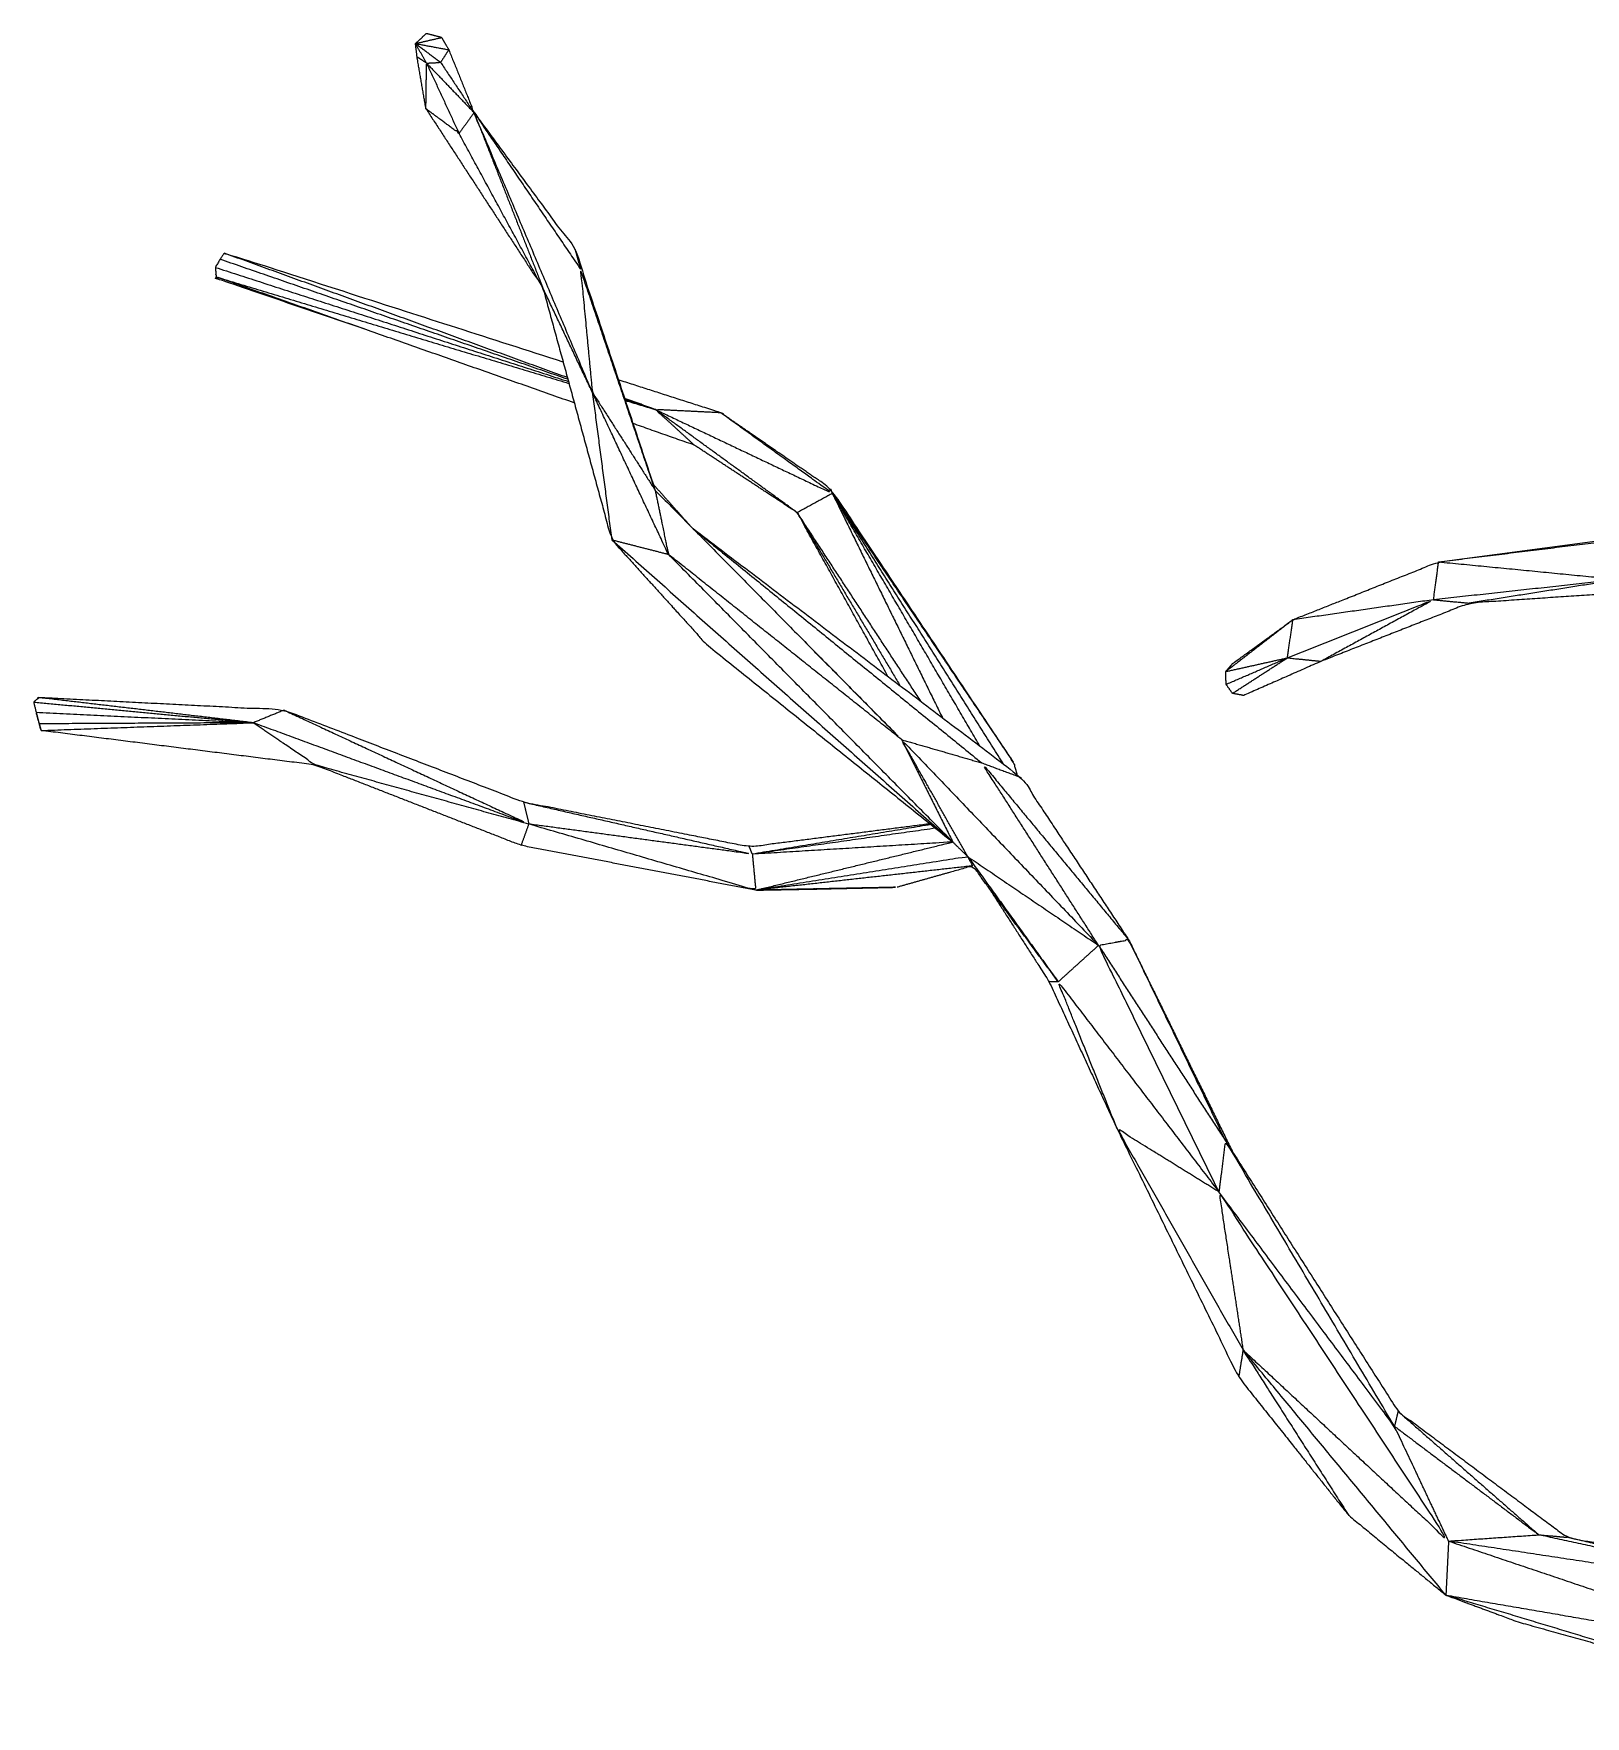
# Model space of a CAD drawing. Header units: centimetres. Extents: x 7653 to 15270, y 5751 to 14937.
# Drawn here: x 7653.2 to 8052.9, y 6955.5 to 7389 of the extents above; entities that cross this region are included whole.
import ezdxf

# ---------------------------------------------------------------- set-up
doc = ezdxf.new("R2010")
doc.units = ezdxf.units.CM
doc.layers.add('Make2D$Visible$Curves$Layer0', color=7, linetype='Continuous', true_color=0x000000)

msp = doc.modelspace()

# ---------------------------------------------------------------- linework, layer by layer
at = {"layer": 'Make2D$Visible$Curves$Layer0'}
for points, knots in [([(7758.29, 7387.98), (7756.32, 7388.49), (7754.35, 7388.99), (7752.96, 7387.71), (7751.57, 7386.43)], [3, 3, 3, 4, 4, 5, 5, 5]), ([(7758.29, 7387.98), (7759.21, 7386.4), (7760.14, 7384.82), (7763.4, 7376.72), (7766.66, 7368.62), (7779.67, 7350.99), (7792.67, 7333.36), (7803, 7302.34), (7813.32, 7271.32)], [0, 0, 0, 1, 1, 2, 2, 3, 3, 4, 4, 4]), ([(7754.25, 7369.64), (7753.11, 7376.32), (7751.97, 7383), (7751.77, 7384.71), (7751.57, 7386.43)], [1, 1, 1, 2, 2, 3, 3, 3]), ([(7754.25, 7369.64), (7754.34, 7375.5), (7754.42, 7381.37), (7758.6, 7372.32), (7762.79, 7363.27)], [0, 0, 0, 1, 1, 2, 2, 2]), ([(7754.42, 7381.37), (7756.23, 7381.47), (7758.04, 7381.57), (7762.35, 7375.09), (7766.66, 7368.62)], [0, 0, 0, 1, 1, 2, 2, 2]), ([(7754.25, 7369.64), (7769.33, 7346.52), (7784.4, 7323.4), (7793.26, 7291), (7802.11, 7258.59), (7814.3, 7245.13), (7826.49, 7231.67), (7858.23, 7206.19), (7889.98, 7180.71)], [0, 0, 0, 1, 1, 2, 2, 3, 3, 4, 4, 4]), ([(7784.4, 7323.4), (7773.59, 7343.34), (7762.79, 7363.27), (7758.52, 7366.45), (7754.25, 7369.64)], [0, 0, 0, 1, 1, 2, 2, 2]), ([(7797.12, 7296.59), (7781.89, 7332.61), (7766.66, 7368.62), (7780.38, 7348.45), (7794.09, 7328.27)], [0, 0, 0, 1, 1, 2, 2, 2]), ([(7789.61, 7304.35), (7745.96, 7318.39), (7702.3, 7332.42), (7701.76, 7331.63), (7701.22, 7330.84), (7700.61, 7329.79), (7700, 7328.75), (7700.11, 7327.52), (7700.22, 7326.3)], [3.317395, 3.317395, 3.317395, 4, 4, 5, 5, 6, 6, 7, 7, 7]), ([(7739.07, 7312.63), (7719.82, 7319.2), (7700.56, 7325.77), (7700.39, 7326.03), (7700.22, 7326.3)], [-0.303185, -0.303185, -0.303185, 0, 0, 1, 1, 1]), ([(7813.32, 7271.32), (7805.22, 7283.96), (7797.12, 7296.59), (7795.61, 7312.43), (7794.09, 7328.27), (7803.7, 7299.8), (7813.32, 7271.32)], [0, 0, 0, 1, 1, 2, 2, 3, 3, 3]), ([(7813.32, 7271.32), (7815.01, 7263.09), (7816.7, 7254.85), (7806.91, 7275.72), (7797.12, 7296.59)], [0, 0, 0, 1, 1, 2, 2, 2]), ([(7906.57, 7198.15), (7906.09, 7199.72), (7905.62, 7201.3), (7882.09, 7236.51), (7858.56, 7271.73), (7844.38, 7281.51), (7830.2, 7291.3), (7817.03, 7295.53), (7803.86, 7299.77)], [0.6344, 0.6344, 0.6344, 1, 1, 2, 2, 3, 3, 3.206001, 3.206001, 3.206001]), ([(7805.62, 7294.48), (7809.52, 7293.3), (7813.42, 7292.12), (7809.43, 7293.57), (7805.44, 7295.01)], [0.931051, 0.931051, 0.931051, 1, 1, 1.0718577, 1.0718577, 1.0718577]), ([(7805.55, 7294.66), (7809.49, 7293.39), (7813.42, 7292.12), (7809.45, 7293.49), (7805.49, 7294.86)], [-0.069348, -0.069348, -0.069348, 0, 0, 0.0706965, 0.0706965, 0.0706965]), ([(7813.42, 7292.12), (7836.19, 7281.32), (7858.96, 7270.52), (7844.58, 7280.91), (7830.2, 7291.3)], [0, 0, 0, 1, 1, 2, 2, 2]), ([(7849.9, 7265.58), (7849.9, 7265.58), (7849.9, 7265.58), (7831.66, 7278.85), (7813.42, 7292.12)], [0.999922, 0.999922, 0.999922, 1, 1, 2, 2, 2]), ([(7830.2, 7291.3), (7821.81, 7291.71), (7813.42, 7292.12), (7818.42, 7287.54), (7823.43, 7282.95), (7823.43, 7282.95), (7823.43, 7282.95)], [-1, -1, -1, 0, 0, 1, 1, 1.000085, 1.000085, 1.000085]), ([(7873.28, 7223.39), (7861.59, 7244.48), (7849.9, 7265.58), (7836.66, 7274.27), (7823.43, 7282.95), (7815.51, 7285.74), (7807.6, 7288.52)], [1.47936, 1.47936, 1.47936, 2, 2, 3, 3, 3.128482, 3.128482, 3.128482]), ([(7813.32, 7271.32), (7845.06, 7239.21), (7876.8, 7207.09), (7864.37, 7219.65), (7851.95, 7232.21)], [0, 0, 0, 1, 1, 1.460485, 1.460485, 1.460485]), ([(7823.08, 7261.45), (7865.35, 7229.4), (7907.63, 7197.34), (7921.45, 7176.44), (7935.27, 7155.54), (7948.69, 7128.15), (7962.12, 7100.76)], [0.002877, 0.002877, 0.002877, 1, 1, 2, 2, 2.780305, 2.780305, 2.780305]), ([(8223.23, 7210.67), (8198.85, 7227.78), (8174.46, 7244.89), (8145.71, 7247.08), (8116.96, 7249.26), (8092.62, 7247.29), (8068.28, 7245.32), (8045.65, 7243.79), (8023.03, 7242.26), (8003.94, 7234.77), (7984.86, 7227.28), (7974.9, 7222.88), (7964.94, 7218.48), (7963.48, 7218.74), (7962.02, 7219.01), (7961.2, 7220.17), (7960.37, 7221.34), (7960.35, 7222.99), (7960.32, 7224.64), (7961.18, 7225.66), (7962.04, 7226.68), (7969.82, 7232.33), (7977.59, 7237.98), (7996.36, 7245.44), (8015.13, 7252.9), (8040.12, 7256.22), (8065.11, 7259.55)], [-1, -1, -1, 0, 0, 1, 1, 2, 2, 3, 3, 4, 4, 5, 5, 6, 6, 7, 7, 8, 8, 9, 9, 10, 10, 11, 11, 12, 12, 12]), ([(8068.28, 7245.32), (8065.04, 7246.84), (8061.8, 7248.36), (8042.41, 7245.31), (8023.03, 7242.26)], [0, 0, 0, 1, 1, 2, 2, 2]), ([(7976.18, 7228.17), (7995, 7235.65), (8013.82, 7243.13), (7999.34, 7235.21), (7984.86, 7227.28)], [0, 0, 0, 1, 1, 2, 2, 2]), ([(7960.37, 7221.34), (7968.28, 7224.75), (7976.18, 7228.17), (7980.52, 7227.73), (7984.86, 7227.28)], [0, 0, 0, 1, 1, 2, 2, 2]), ([(7884.14, 7185.4), (7860.87, 7182.43), (7837.6, 7179.45), (7808.5, 7185.22), (7779.4, 7190.99), (7748.56, 7202.84), (7717.72, 7214.7), (7686.15, 7216.31), (7654.57, 7217.92), (7653.89, 7217.35), (7653.2, 7216.78), (7653.52, 7215.47), (7653.84, 7214.15)], [0.116028, 0.116028, 0.116028, 1, 1, 2, 2, 3, 3, 4, 4, 5, 5, 6, 6, 6]), ([(7653.2, 7216.78), (7681.49, 7214.11), (7709.77, 7211.45), (7682.2, 7211.31), (7654.63, 7211.17)], [3, 3, 3, 4, 4, 5, 5, 5]), ([(7654.63, 7211.17), (7654.24, 7212.66), (7653.84, 7214.15), (7654.49, 7211.8), (7655.13, 7209.45), (7654.88, 7210.31), (7654.63, 7211.17)], [0, 0, 0, 1, 1, 2, 2, 3, 3, 3]), ([(7717.72, 7214.7), (7749.25, 7200.02), (7780.78, 7185.34), (7745.28, 7198.4), (7709.77, 7211.45)], [0, 0, 0, 1, 1, 2, 2, 2]), ([(7839.21, 7168.32), (7809.01, 7174.07), (7778.8, 7179.83), (7752.27, 7190.2), (7725.73, 7200.56), (7690.43, 7205.01), (7655.13, 7209.45)], [0, 0, 0, 1, 1, 2, 2, 3, 3, 3]), ([(7780.78, 7185.34), (7753.25, 7192.95), (7725.73, 7200.56), (7717.75, 7206), (7709.77, 7211.45)], [0, 0, 0, 1, 1, 2, 2, 2]), ([(7893.87, 7176.94), (7885.33, 7192.01), (7876.8, 7207.09), (7902.16, 7180.59), (7927.52, 7154.1)], [0, 0, 0, 1, 1, 2, 2, 2]), ([(7927.52, 7154.1), (7912.48, 7177.61), (7897.44, 7201.11), (7916.35, 7178.33), (7935.27, 7155.54)], [0, 0, 0, 1, 1, 2, 2, 2]), ([(7779.4, 7190.99), (7808.87, 7184.29), (7838.34, 7177.59), (7809.56, 7181.47), (7780.78, 7185.34)], [0, 0, 0, 1, 1, 2, 2, 2]), ([(7838.34, 7177.59), (7838.78, 7172.95), (7839.21, 7168.32), (7809.99, 7176.83), (7780.78, 7185.34)], [0, 0, 0, 1, 1, 2, 2, 2]), ([(7839.21, 7168.32), (7864.59, 7174.51), (7889.98, 7180.71), (7864.16, 7179.15), (7838.34, 7177.59)], [0, 0, 0, 1, 1, 2, 2, 2]), ([(7895.1, 7174.57), (7894.49, 7175.75), (7893.87, 7176.94), (7866.54, 7172.63), (7839.21, 7168.32)], [0, 0, 0, 1, 1, 2, 2, 2]), ([(7917.13, 7144.71), (7906.12, 7159.64), (7895.1, 7174.57), (7885.36, 7171.82), (7875.62, 7169.07)], [0, 0, 0, 1, 1, 2, 2, 2]), ([(7854.42, 7168.63), (7846.81, 7168.47), (7839.21, 7168.32), (7846.88, 7168.46), (7854.55, 7168.61), (7865.09, 7168.84), (7875.62, 7169.07), (7865.18, 7168.85), (7854.73, 7168.64)], [-1.417631, -1.417631, -1.417631, -1, -1, 0, 0, 1, 1, 1.573655, 1.573655, 1.573655]), ([(7854.46, 7168.63), (7854.5, 7168.62), (7854.55, 7168.61), (7854.5, 7168.62), (7854.46, 7168.63)], [0.998810448, 0.998810448, 0.998810448, 1, 1, 1.001266186, 1.001266186, 1.001266186]), ([(7899.08, 7169.18), (7906.93, 7156.97), (7914.78, 7144.75), (7923.55, 7125.79), (7932.32, 7106.83), (7947.97, 7074.83), (7963.62, 7042.83), (7977.8, 7025.03), (7991.98, 7007.23), (8004.48, 6996.98), (8016.99, 6986.72), (8026.22, 6983.29), (8035.45, 6979.86), (8064.43, 6971.77), (8093.42, 6963.67), (8111.18, 6959.58), (8128.94, 6955.48)], [0.187458, 0.187458, 0.187458, 1, 1, 2, 2, 3, 3, 4, 4, 5, 5, 6, 6, 7, 7, 8, 8, 8]), ([(7958.53, 7090.58), (7943.02, 7122.34), (7927.52, 7154.1), (7931.39, 7154.82), (7935.27, 7155.54), (7947.73, 7129.66), (7960.2, 7103.78)], [0, 0, 0, 1, 1, 2, 2, 3, 3, 3]), ([(7932.32, 7106.83), (7924.72, 7125.77), (7917.13, 7144.71), (7937.83, 7117.65), (7958.53, 7090.58)], [0, 0, 0, 1, 1, 2, 2, 2]), ([(7958.53, 7090.58), (7945.42, 7098.7), (7932.32, 7106.83), (7948.53, 7078.35), (7964.75, 7049.87)], [0, 0, 0, 1, 1, 2, 2, 2]), ([(8003.75, 7030.21), (7981.97, 7066.99), (7960.2, 7103.78), (7959.36, 7097.18), (7958.53, 7090.58)], [0, 0, 0, 1, 1, 2, 2, 2]), ([(7960.2, 7103.78), (7982.44, 7068.92), (8004.68, 7034.07), (8026.46, 7017.83), (8048.25, 7001.6), (8094.26, 6993.58), (8140.26, 6985.56)], [-1, -1, -1, 0, 0, 1, 1, 2, 2, 2]), ([(7964.75, 7049.87), (7961.64, 7070.23), (7958.53, 7090.58), (7988.11, 7045.61), (8017.69, 7000.63), (7991.22, 7025.25), (7964.75, 7049.87)], [0, 0, 0, 1, 1, 2, 2, 3, 3, 3]), ([(8017.69, 7000.63), (8010.72, 7015.42), (8003.75, 7030.21), (7981.14, 7060.39), (7958.53, 7090.58)], [0, 0, 0, 1, 1, 2, 2, 2]), ([(8016.99, 6986.72), (7990.87, 7018.3), (7964.75, 7049.87), (7978.36, 7028.55), (7991.98, 7007.23)], [0, 0, 0, 1, 1, 2, 2, 2]), ([(8017.69, 7000.63), (8029.31, 7001.44), (8040.93, 7002.25), (8044.59, 7001.93), (8048.25, 7001.6)], [0, 0, 0, 1, 1, 2, 2, 2])]:
    msp.add_open_spline(points, degree=2, knots=knots, dxfattribs=at)
for points in [[(7751.57, 7386.43), (7754.93, 7387.2), (7758.29, 7387.98)], [(7751.57, 7386.43), (7755.85, 7385.62), (7760.14, 7384.82)], [(7751.57, 7386.43), (7754.8, 7384), (7758.04, 7381.57)], [(7754.42, 7381.37), (7752.99, 7383.9), (7751.57, 7386.43)], [(7754.42, 7381.37), (7753.19, 7382.18), (7751.97, 7383)], [(7760.14, 7384.82), (7759.09, 7383.19), (7758.04, 7381.57)], [(7754.42, 7381.37), (7760.54, 7374.99), (7766.66, 7368.62)], [(7766.66, 7368.62), (7764.72, 7365.94), (7762.79, 7363.27)], [(7766.66, 7368.62), (7775.53, 7346.01), (7784.4, 7323.4)], [(7790.82, 7299.92), (7746.02, 7315.38), (7701.22, 7330.84)], [(7790.7, 7300.36), (7746.5, 7316.39), (7702.3, 7332.42)], [(7792.67, 7333.36), (7793.38, 7330.82), (7794.09, 7328.27)], [(7700, 7328.75), (7745.48, 7314.06), (7790.97, 7299.37)], [(7700.22, 7326.3), (7745.67, 7312.58), (7791.11, 7298.85)], [(7704.12, 7324.96), (7702.44, 7325.54), (7700.75, 7326.11)], [(7792.48, 7293.84), (7746.62, 7309.98), (7700.75, 7326.11)], [(7797.12, 7296.59), (7790.76, 7310), (7784.4, 7323.4)], [(7797.12, 7296.59), (7799.62, 7277.59), (7802.11, 7258.59)], [(7812.79, 7272.9), (7817.53, 7267.58), (7822.27, 7262.27)], [(7858.96, 7270.52), (7854.43, 7268.05), (7849.9, 7265.58)], [(7858.96, 7270.52), (7858.76, 7271.12), (7858.56, 7271.73)], [(7896.95, 7205.44), (7877.96, 7237.98), (7858.96, 7270.52)], [(7903.07, 7200.8), (7881.02, 7235.66), (7858.96, 7270.52)], [(7858.96, 7270.52), (7873.12, 7241.64), (7887.29, 7212.77)], [(7905.62, 7201.3), (7882.29, 7235.91), (7858.96, 7270.52)], [(7881.78, 7216.94), (7865.84, 7241.26), (7849.9, 7265.58)], [(7849.9, 7265.58), (7863.14, 7243.31), (7876.37, 7221.04)], [(7823.14, 7261.38), (7860.29, 7231.25), (7897.44, 7201.11)], [(7802.11, 7258.59), (7846.05, 7219.65), (7889.98, 7180.71)], [(7802.11, 7258.59), (7809.41, 7256.72), (7816.7, 7254.85)], [(8015.13, 7252.9), (8038.83, 7255.82), (8062.52, 7258.74)], [(7876.8, 7207.09), (7846.75, 7230.97), (7816.7, 7254.85)], [(7889.98, 7180.71), (7853.34, 7217.78), (7816.7, 7254.85)], [(8013.82, 7243.13), (8014.47, 7248.02), (8015.13, 7252.9)], [(8015.13, 7252.9), (8038.46, 7250.63), (8061.8, 7248.36)], [(8061.8, 7248.36), (8037.81, 7245.75), (8013.82, 7243.13)], [(8013.82, 7243.13), (7995.7, 7240.56), (7977.59, 7237.98)], [(8013.82, 7243.13), (8018.42, 7242.69), (8023.03, 7242.26)], [(7977.59, 7237.98), (7968.96, 7231.31), (7960.32, 7224.64)], [(7976.18, 7228.17), (7976.89, 7233.07), (7977.59, 7237.98)], [(7960.32, 7224.64), (7968.25, 7226.4), (7976.18, 7228.17)], [(7962.02, 7219.01), (7969.1, 7223.59), (7976.18, 7228.17)], [(7709.77, 7211.45), (7682.17, 7214.69), (7654.57, 7217.92)], [(7653.84, 7214.15), (7681.8, 7212.8), (7709.77, 7211.45)], [(7717.72, 7214.7), (7713.74, 7213.07), (7709.77, 7211.45)], [(7655.13, 7209.45), (7682.45, 7210.45), (7709.77, 7211.45)], [(7876.8, 7207.09), (7887.12, 7204.1), (7897.44, 7201.11)], [(7876.8, 7207.09), (7883.39, 7193.9), (7889.98, 7180.71)], [(7897.44, 7201.11), (7902.53, 7199.23), (7907.63, 7197.34)], [(7779.4, 7190.99), (7780.09, 7188.17), (7780.78, 7185.34)], [(7778.8, 7179.83), (7779.79, 7182.59), (7780.78, 7185.34)], [(7884.37, 7185.21), (7861.36, 7181.4), (7838.34, 7177.59)], [(7885.55, 7184.27), (7861.95, 7180.93), (7838.34, 7177.59)], [(7838.34, 7177.59), (7837.97, 7178.52), (7837.6, 7179.45)], [(7889.98, 7180.71), (7891.93, 7178.82), (7893.87, 7176.94)], [(7895.1, 7174.57), (7867.15, 7171.44), (7839.21, 7168.32)], [(7893.87, 7176.94), (7905.5, 7160.83), (7917.13, 7144.71)], [(7893.87, 7176.94), (7910.69, 7165.52), (7927.52, 7154.1)], [(7854.55, 7168.61), (7854.53, 7168.62), (7854.52, 7168.63)], [(7854.55, 7168.61), (7854.58, 7168.62), (7854.61, 7168.64)], [(7854.55, 7168.61), (7854.64, 7168.62), (7854.73, 7168.64)], [(7854.65, 7168.64), (7854.6, 7168.62), (7854.55, 7168.61)], [(7917.13, 7144.71), (7922.32, 7149.41), (7927.52, 7154.1)], [(7927.52, 7154.1), (7943.86, 7128.94), (7960.2, 7103.78)], [(7917.13, 7144.71), (7915.96, 7144.73), (7914.78, 7144.75)], [(7917.13, 7144.71), (7916.57, 7145.49), (7916.02, 7146.26)], [(7964.75, 7049.87), (7964.18, 7046.35), (7963.62, 7042.83)], [(8004.68, 7034.07), (8004.21, 7032.14), (8003.75, 7030.21)], [(8004.68, 7034.07), (8022.8, 7018.16), (8040.93, 7002.25)], [(8003.75, 7030.21), (8022.34, 7016.23), (8040.93, 7002.25)], [(8117.84, 6985.46), (8079.39, 6993.86), (8040.93, 7002.25)], [(8117.84, 6985.46), (8083.05, 6993.53), (8048.25, 7001.6)], [(8017.69, 7000.63), (8017.34, 6993.68), (8016.99, 6986.72)], [(8117.84, 6985.46), (8067.76, 6993.05), (8017.69, 7000.63)], [(8017.69, 7000.63), (8060.23, 6986.3), (8102.78, 6971.96)], [(8016.99, 6986.72), (8059.88, 6979.34), (8102.78, 6971.96)], [(8093.42, 6963.67), (8055.2, 6975.19), (8016.99, 6986.72)]]:
    msp.add_open_spline(points, degree=2, dxfattribs=at)

doc.saveas('drawing.dxf')
